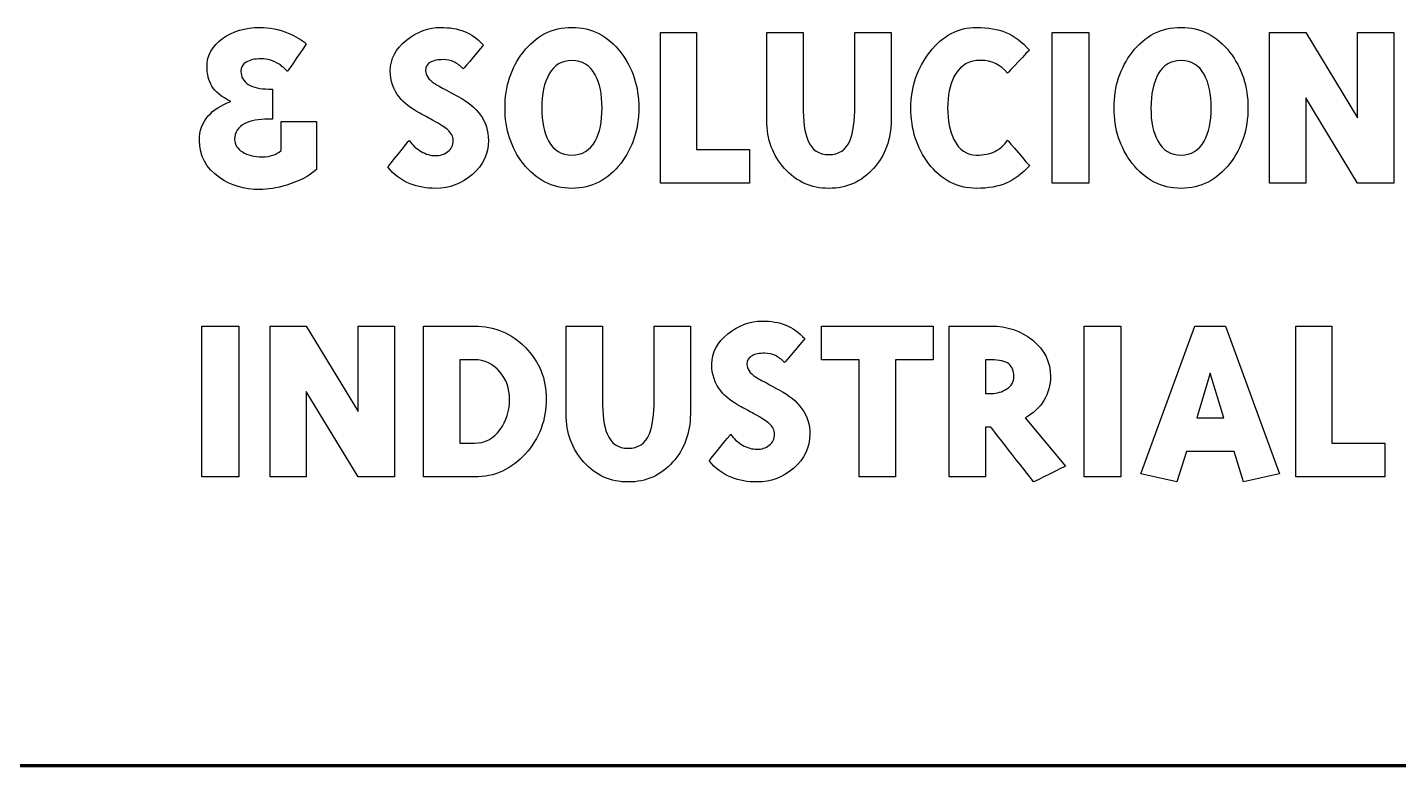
# Model space of a CAD drawing. Header units: inches. Extents: x 13 to 24.7, y 14 to 22.3.
# Drawn here: x 13.959 to 14.476, y 14.179 to 14.458 of the extents above; entities that cross this region are included whole.
import ezdxf
from ezdxf.enums import TextEntityAlignment as Align

# ---------------------------------------------------------------- set-up
doc = ezdxf.new("R2010")
doc.units = ezdxf.units.IN
doc.header["$MEASUREMENT"] = 0
doc.layers.add('RECUADRO', color=7, linetype='Continuous', lineweight=60)
doc.layers.add('RECUADRO_TEXTOS', color=7, linetype='Continuous')
doc.styles.add('ARIAL', font='arial.ttf')

# ---------------------------------------------------------------- blocks, each defined once
blk = doc.blocks.new('HOJA A4_REV1')
at = {"layer": 'RECUADRO', "lineweight": 80}
blk.add_line((5, 5), (292, 5), dxfattribs=at)
blk.add_line((5, 5), (292, 5), dxfattribs=at)
at = {"style": 'ARIAL', "flags": 9}
blk.add_attdef('WD_TB', (-40.346, 229.751), '', height=3, dxfattribs=at)
at = {"style": 'ARIAL'}
blk.add_attdef('ARCHIVO', (295.379, 18.883), '', height=2, rotation=90, dxfattribs=at)
blk.add_attdef('SECTION', text='', height=2.5, dxfattribs=at).set_placement((275.504, 21.06), align=Align.TOP_CENTER)
for tag, p, height in [('DESCRIPCION_001', (103.988, 15.645), 2.5), ('SH', (274.13, 7.309), 5), ('D', (267.802, 7.303), 5)]:
    blk.add_attdef(tag, p, '', height=height, dxfattribs=at)
blk.add_attdef('TAB', text='', height=3.8, dxfattribs=at).set_placement((248.397, 11.652), align=Align.MIDDLE_CENTER)
blk.add_attdef('FECHA', text='', height=2.5, dxfattribs=at).set_placement((89.139, 9.341), align=Align.MIDDLE)
at = {"layer": 'RECUADRO_TEXTOS', "style": 'ARIAL'}
for tag, height, p in [('01', 3, (64.165, 19.534)), ('DIBUJO', 2, (58.057, 13.556)), ('APROBO', 2, (58.057, 7.88))]:
    blk.add_attdef(tag, text='', height=height, dxfattribs=at).set_placement(p, align=Align.MIDDLE_LEFT)
for tag, p in [('PROYECTO_001', (168.188, 15.502)), ('CLIENTE_001', (168.149, 6.772))]:
    blk.add_attdef(tag, p, '', height=2.5, dxfattribs=at)
blk = doc.blocks.new('ALIMENTACION CIRCUITOS')
at = {"color": 142}
for points, knots in [([(25.917, 11.708), (25.917, 11.708), (25.917, 11.814), (25.966, 11.903), (26.065, 11.975)], [0.06451613, 0.06451613, 0.06451613, 0.06451613, 0.06451614, 0.09677419, 0.09677419, 0.09677419, 0.09677419]), ([(26.065, 11.975), (26.065, 11.975), (26.164, 12.046), (26.283, 12.082), (26.423, 12.082)], [0.09677419, 0.09677419, 0.09677419, 0.09677419, 0.0967742, 0.12903226, 0.12903226, 0.12903226, 0.12903226]), ([(26.423, 12.082), (26.423, 12.082), (26.515, 12.082), (26.606, 12.064), (26.696, 12.027)], [0.12903226, 0.12903226, 0.12903226, 0.12903226, 0.12903227, 0.16129032, 0.16129032, 0.16129032, 0.16129032]), ([(26.696, 12.027), (26.696, 12.027), (26.765, 11.998), (26.823, 11.964), (26.869, 11.925)], [0.16129032, 0.16129032, 0.16129032, 0.16129032, 0.16129033, 0.19354839, 0.19354839, 0.19354839, 0.19354839]), ([(27.829, 11.96), (27.829, 11.96), (27.932, 12.042), (28.042, 12.082), (28.158, 12.082)], [0.10714286, 0.10714286, 0.10714286, 0.10714286, 0.10714287, 0.14285714, 0.14285714, 0.14285714, 0.14285714]), ([(28.158, 12.082), (28.158, 12.082), (28.244, 12.082), (28.32, 12.069), (28.386, 12.044)], [0.14285714, 0.14285714, 0.14285714, 0.14285714, 0.14285715, 0.17857143, 0.17857143, 0.17857143, 0.17857143]), ([(28.386, 12.044), (28.386, 12.044), (28.451, 12.018), (28.511, 11.974), (28.568, 11.913)], [0.17857143, 0.17857143, 0.17857143, 0.17857143, 0.17857144, 0.21428571, 0.21428571, 0.21428571, 0.21428571]), ([(28.949, 11.843), (28.949, 11.843), (29.071, 12.003), (29.227, 12.082), (29.417, 12.082)], [0.875, 0.875, 0.875, 0.875, 0.875, 1, 1, 1, 1]), ([(30.266, 10.587), (30.266, 10.587), (30.266, 10.587), (30.266, 12.034), (30.266, 12.034)], [0.5, 0.5, 0.5, 0.5, 0.5, 0.6666667, 0.6666667, 0.6666667, 0.6666667]), ([(30.266, 12.034), (30.266, 12.034), (30.266, 12.034), (30.613, 12.034), (30.613, 12.034)], [0.6666667, 0.6666667, 0.6666667, 0.6666667, 0.6666667, 0.8333333, 0.8333333, 0.8333333, 0.8333333]), ([(30.613, 12.034), (30.613, 12.034), (30.613, 12.034), (30.613, 10.91), (30.613, 10.91)], [0.8333333, 0.8333333, 0.8333333, 0.8333333, 0.8333333, 1, 1, 1, 1]), ([(31.286, 11.19), (31.286, 11.19), (31.286, 11.19), (31.286, 12.034), (31.286, 12.034)], [0.35714286, 0.35714286, 0.35714286, 0.35714286, 0.35714287, 0.42857143, 0.42857143, 0.42857143, 0.42857143]), ([(31.286, 12.034), (31.286, 12.034), (31.286, 12.034), (31.634, 12.034), (31.634, 12.034)], [0.42857143, 0.42857143, 0.42857143, 0.42857143, 0.42857144, 0.5, 0.5, 0.5, 0.5]), ([(31.634, 12.034), (31.634, 12.034), (31.634, 12.034), (31.634, 11.334), (31.634, 11.334)], [0.5, 0.5, 0.5, 0.5, 0.50000001, 0.57142857, 0.57142857, 0.57142857, 0.57142857]), ([(32.13, 11.334), (32.13, 11.334), (32.13, 11.334), (32.13, 12.034), (32.13, 12.034)], [0.85714286, 0.85714286, 0.85714286, 0.85714286, 0.85714287, 0.92857143, 0.92857143, 0.92857143, 0.92857143]), ([(32.13, 12.034), (32.13, 12.034), (32.13, 12.034), (32.478, 12.034), (32.478, 12.034)], [0.92857143, 0.92857143, 0.92857143, 0.92857143, 0.92857144, 1, 1, 1, 1]), ([(32.85, 11.846), (32.85, 11.846), (32.972, 12.003), (33.121, 12.082), (33.298, 12.082)], [0.94444444, 0.94444444, 0.94444444, 0.94444444, 0.94444445, 1, 1, 1, 1]), ([(33.298, 12.082), (33.407, 12.082), (33.501, 12.066), (33.58, 12.033), (33.58, 12.033), (33.659, 12), (33.734, 11.944), (33.804, 11.865)], [0, 0, 0, 0, 0.0555556, 0.0555556, 0.0555556, 0.0555556, 0.1111111, 0.1111111, 0.1111111, 0.1111111]), ([(34.022, 10.587), (34.022, 10.587), (34.022, 10.587), (34.022, 12.034), (34.022, 12.034)], [0.5, 0.5, 0.5, 0.5, 0.5, 0.75, 0.75, 0.75, 0.75]), ([(34.022, 12.034), (34.022, 12.034), (34.022, 12.034), (34.374, 12.034), (34.374, 12.034)], [0.75, 0.75, 0.75, 0.75, 0.75, 1, 1, 1, 1]), ([(34.791, 11.843), (34.791, 11.843), (34.913, 12.003), (35.069, 12.082), (35.259, 12.082)], [0.875, 0.875, 0.875, 0.875, 0.875, 1, 1, 1, 1]), ([(36.108, 10.587), (36.108, 10.587), (36.108, 10.587), (36.108, 12.034), (36.108, 12.034)], [0.3, 0.3, 0.3, 0.3, 0.3, 0.4, 0.4, 0.4, 0.4]), ([(36.108, 12.034), (36.108, 12.034), (36.108, 12.034), (36.455, 12.034), (36.455, 12.034)], [0.4, 0.4, 0.4, 0.4, 0.4, 0.5, 0.5, 0.5, 0.5]), ([(36.455, 12.034), (36.455, 12.034), (36.455, 12.034), (36.952, 11.214), (36.952, 11.214)], [0.5, 0.5, 0.5, 0.5, 0.5, 0.6, 0.6, 0.6, 0.6]), ([(36.952, 11.214), (36.952, 11.214), (36.952, 11.214), (36.952, 12.034), (36.952, 12.034)], [0.6, 0.6, 0.6, 0.6, 0.6, 0.7, 0.7, 0.7, 0.7]), ([(36.952, 12.034), (36.952, 12.034), (36.952, 12.034), (37.3, 12.034), (37.3, 12.034)], [0.7, 0.7, 0.7, 0.7, 0.7, 0.8, 0.8, 0.8, 0.8]), ([(37.3, 12.034), (37.3, 12.034), (37.3, 12.034), (37.3, 10.587), (37.3, 10.587)], [0.8, 0.8, 0.8, 0.8, 0.8, 0.9, 0.9, 0.9, 0.9]), ([(26.869, 11.925), (26.869, 11.925), (26.869, 11.925), (26.689, 11.66), (26.689, 11.66)], [0.19354839, 0.19354839, 0.19354839, 0.19354839, 0.1935484, 0.22580645, 0.22580645, 0.22580645, 0.22580645]), ([(27.675, 11.667), (27.675, 11.667), (27.675, 11.781), (27.727, 11.879), (27.829, 11.96)], [0.07142857, 0.07142857, 0.07142857, 0.07142857, 0.07142858, 0.10714286, 0.10714286, 0.10714286, 0.10714286]), ([(28.568, 11.913), (28.568, 11.913), (28.568, 11.913), (28.375, 11.684), (28.375, 11.684)], [0.21428571, 0.21428571, 0.21428571, 0.21428571, 0.21428572, 0.25, 0.25, 0.25, 0.25]), ([(28.949, 10.777), (28.949, 10.777), (28.833, 10.927), (28.775, 11.104), (28.775, 11.31), (28.775, 11.31), (28.775, 11.516), (28.833, 11.694), (28.949, 11.843)], [0.625, 0.625, 0.625, 0.625, 0.625, 0.75, 0.75, 0.75, 0.75, 0.875, 0.875, 0.875, 0.875]), ([(29.885, 11.843), (29.885, 11.843), (30, 11.694), (30.058, 11.516), (30.058, 11.31)], [0.125, 0.125, 0.125, 0.125, 0.125, 0.25, 0.25, 0.25, 0.25]), ([(32.837, 10.777), (32.837, 10.777), (32.725, 10.927), (32.668, 11.104), (32.668, 11.31), (32.668, 11.31), (32.668, 11.51), (32.729, 11.688), (32.85, 11.846)], [0.8333333, 0.8333333, 0.8333333, 0.8333333, 0.8333333, 0.8888889, 0.8888889, 0.8888889, 0.8888889, 0.9444444, 0.9444444, 0.9444444, 0.9444444]), ([(33.804, 11.865), (33.804, 11.865), (33.804, 11.865), (33.595, 11.643), (33.595, 11.643)], [0.11111111, 0.11111111, 0.11111111, 0.11111111, 0.11111112, 0.16666667, 0.16666667, 0.16666667, 0.16666667]), ([(34.791, 10.777), (34.791, 10.777), (34.675, 10.927), (34.617, 11.104), (34.617, 11.31), (34.617, 11.31), (34.617, 11.516), (34.675, 11.694), (34.791, 11.843)], [0.625, 0.625, 0.625, 0.625, 0.625, 0.75, 0.75, 0.75, 0.75, 0.875, 0.875, 0.875, 0.875]), ([(35.727, 11.843), (35.727, 11.843), (35.843, 11.694), (35.901, 11.516), (35.901, 11.31)], [0.125, 0.125, 0.125, 0.125, 0.125, 0.25, 0.25, 0.25, 0.25]), ([(25.964, 11.518), (25.964, 11.518), (25.932, 11.571), (25.917, 11.634), (25.917, 11.708)], [0.03225806, 0.03225806, 0.03225806, 0.03225806, 0.03225807, 0.06451613, 0.06451613, 0.06451613, 0.06451613]), ([(26.293, 11.749), (26.293, 11.749), (26.259, 11.728), (26.242, 11.699), (26.242, 11.66)], [0.32258065, 0.32258065, 0.32258065, 0.32258065, 0.32258066, 0.35483871, 0.35483871, 0.35483871, 0.35483871]), ([(26.435, 11.781), (26.435, 11.781), (26.374, 11.781), (26.327, 11.77), (26.293, 11.749)], [0.29032258, 0.29032258, 0.29032258, 0.29032258, 0.29032259, 0.32258065, 0.32258065, 0.32258065, 0.32258065]), ([(26.609, 11.728), (26.609, 11.728), (26.554, 11.763), (26.496, 11.781), (26.435, 11.781)], [0.25806452, 0.25806452, 0.25806452, 0.25806452, 0.25806453, 0.29032258, 0.29032258, 0.29032258, 0.29032258]), ([(26.689, 11.66), (26.689, 11.66), (26.658, 11.691), (26.631, 11.713), (26.609, 11.728)], [0.22580645, 0.22580645, 0.22580645, 0.22580645, 0.22580646, 0.25806452, 0.25806452, 0.25806452, 0.25806452]), ([(28.061, 11.749), (28.061, 11.749), (28.029, 11.733), (28.013, 11.706), (28.013, 11.667)], [0.35714286, 0.35714286, 0.35714286, 0.35714286, 0.35714287, 0.39285714, 0.39285714, 0.39285714, 0.39285714]), ([(28.182, 11.773), (28.182, 11.773), (28.133, 11.773), (28.093, 11.765), (28.061, 11.749)], [0.32142857, 0.32142857, 0.32142857, 0.32142857, 0.32142858, 0.35714286, 0.35714286, 0.35714286, 0.35714286]), ([(28.285, 11.752), (28.285, 11.752), (28.256, 11.766), (28.222, 11.773), (28.182, 11.773)], [0.28571429, 0.28571429, 0.28571429, 0.28571429, 0.2857143, 0.32142857, 0.32142857, 0.32142857, 0.32142857]), ([(28.375, 11.684), (28.375, 11.684), (28.344, 11.715), (28.314, 11.737), (28.285, 11.752)], [0.25, 0.25, 0.25, 0.25, 0.25000001, 0.28571429, 0.28571429, 0.28571429, 0.28571429]), ([(29.641, 11.626), (29.641, 11.626), (29.591, 11.718), (29.516, 11.764), (29.417, 11.764), (29.417, 11.764), (29.319, 11.764), (29.246, 11.721), (29.198, 11.636)], [0.625, 0.625, 0.625, 0.625, 0.625, 0.75, 0.75, 0.75, 0.75, 0.875, 0.875, 0.875, 0.875]), ([(33.298, 11.764), (33.298, 11.764), (33.201, 11.754), (33.129, 11.702), (33.081, 11.607)], [0.27777778, 0.27777778, 0.27777778, 0.27777778, 0.27777779, 0.33333333, 0.33333333, 0.33333333, 0.33333333]), ([(33.339, 11.766), (33.339, 11.766), (33.321, 11.766), (33.308, 11.765), (33.298, 11.764)], [0.22222222, 0.22222222, 0.22222222, 0.22222222, 0.22222223, 0.27777778, 0.27777778, 0.27777778, 0.27777778]), ([(33.595, 11.643), (33.595, 11.643), (33.527, 11.725), (33.442, 11.766), (33.339, 11.766)], [0.16666667, 0.16666667, 0.16666667, 0.16666667, 0.16666668, 0.22222222, 0.22222222, 0.22222222, 0.22222222]), ([(35.483, 11.626), (35.483, 11.626), (35.433, 11.718), (35.359, 11.764), (35.259, 11.764), (35.259, 11.764), (35.161, 11.764), (35.088, 11.721), (35.041, 11.636)], [0.625, 0.625, 0.625, 0.625, 0.625, 0.75, 0.75, 0.75, 0.75, 0.875, 0.875, 0.875, 0.875]), ([(26.242, 11.66), (26.242, 11.66), (26.242, 11.607), (26.266, 11.566), (26.313, 11.536)], [0.35483871, 0.35483871, 0.35483871, 0.35483871, 0.35483872, 0.38709677, 0.38709677, 0.38709677, 0.38709677]), ([(27.762, 11.412), (27.762, 11.412), (27.704, 11.484), (27.675, 11.569), (27.675, 11.667)], [0.03571429, 0.03571429, 0.03571429, 0.03571429, 0.0357143, 0.07142857, 0.07142857, 0.07142857, 0.07142857]), ([(28.013, 11.667), (28.013, 11.667), (28.013, 11.624), (28.04, 11.584), (28.095, 11.547)], [0.39285714, 0.39285714, 0.39285714, 0.39285714, 0.39285715, 0.42857143, 0.42857143, 0.42857143, 0.42857143]), ([(29.198, 11.636), (29.198, 11.636), (29.151, 11.551), (29.127, 11.442), (29.127, 11.31)], [0.875, 0.875, 0.875, 0.875, 0.875, 1, 1, 1, 1]), ([(29.639, 10.992), (29.639, 10.992), (29.684, 11.072), (29.706, 11.178), (29.706, 11.31), (29.706, 11.31), (29.706, 11.442), (29.684, 11.547), (29.641, 11.626)], [0.375, 0.375, 0.375, 0.375, 0.375, 0.5, 0.5, 0.5, 0.5, 0.625, 0.625, 0.625, 0.625]), ([(33.081, 11.607), (33.081, 11.607), (33.041, 11.528), (33.02, 11.429), (33.02, 11.31)], [0.33333333, 0.33333333, 0.33333333, 0.33333333, 0.33333334, 0.38888889, 0.38888889, 0.38888889, 0.38888889]), ([(35.041, 11.636), (35.041, 11.636), (34.993, 11.551), (34.97, 11.442), (34.97, 11.31)], [0.875, 0.875, 0.875, 0.875, 0.875, 1, 1, 1, 1]), ([(35.481, 10.992), (35.481, 10.992), (35.526, 11.072), (35.548, 11.178), (35.548, 11.31), (35.548, 11.31), (35.548, 11.442), (35.527, 11.547), (35.483, 11.626)], [0.375, 0.375, 0.375, 0.375, 0.375, 0.5, 0.5, 0.5, 0.5, 0.625, 0.625, 0.625, 0.625]), ([(26.313, 11.536), (26.313, 11.536), (26.361, 11.506), (26.426, 11.491), (26.508, 11.491)], [0.38709677, 0.38709677, 0.38709677, 0.38709677, 0.38709678, 0.41935484, 0.41935484, 0.41935484, 0.41935484]), ([(26.508, 11.491), (26.508, 11.491), (26.508, 11.491), (26.544, 11.491), (26.544, 11.491)], [0.41935484, 0.41935484, 0.41935484, 0.41935484, 0.41935485, 0.4516129, 0.4516129, 0.4516129, 0.4516129]), ([(26.544, 11.491), (26.544, 11.491), (26.544, 11.491), (26.544, 11.202), (26.544, 11.202)], [0.4516129, 0.4516129, 0.4516129, 0.4516129, 0.45161291, 0.48387097, 0.48387097, 0.48387097, 0.48387097]), ([(28.095, 11.547), (28.095, 11.547), (28.109, 11.537), (28.142, 11.518), (28.194, 11.491)], [0.42857143, 0.42857143, 0.42857143, 0.42857143, 0.42857144, 0.46428571, 0.46428571, 0.46428571, 0.46428571]), ([(28.194, 11.491), (28.194, 11.491), (28.194, 11.491), (28.326, 11.419), (28.326, 11.419)], [0.46428571, 0.46428571, 0.46428571, 0.46428571, 0.46428572, 0.5, 0.5, 0.5, 0.5]), ([(25.929, 11.233), (25.929, 11.233), (25.979, 11.291), (26.051, 11.337), (26.146, 11.371)], [0.96774194, 0.96774194, 0.96774194, 0.96774194, 0.96774195, 1, 1, 1, 1]), ([(28.326, 11.419), (28.326, 11.419), (28.418, 11.371), (28.489, 11.311), (28.54, 11.241)], [0.5, 0.5, 0.5, 0.5, 0.50000001, 0.53571429, 0.53571429, 0.53571429, 0.53571429]), ([(30.058, 11.31), (30.058, 11.31), (30.058, 11.104), (30, 10.927), (29.885, 10.777)], [0.25, 0.25, 0.25, 0.25, 0.25, 0.375, 0.375, 0.375, 0.375]), ([(31.634, 11.334), (31.634, 11.334), (31.634, 11.183), (31.649, 11.071), (31.679, 10.999)], [0.57142857, 0.57142857, 0.57142857, 0.57142857, 0.57142858, 0.64285714, 0.64285714, 0.64285714, 0.64285714]), ([(32.085, 10.999), (32.085, 10.999), (32.115, 11.071), (32.13, 11.183), (32.13, 11.334)], [0.78571429, 0.78571429, 0.78571429, 0.78571429, 0.7857143, 0.85714286, 0.85714286, 0.85714286, 0.85714286]), ([(33.02, 11.31), (33.02, 11.31), (33.02, 11.188), (33.041, 11.087), (33.081, 11.006)], [0.38888889, 0.38888889, 0.38888889, 0.38888889, 0.3888889, 0.44444444, 0.44444444, 0.44444444, 0.44444444]), ([(35.901, 11.31), (35.901, 11.31), (35.901, 11.104), (35.843, 10.927), (35.727, 10.777)], [0.25, 0.25, 0.25, 0.25, 0.25, 0.375, 0.375, 0.375, 0.375]), ([(36.455, 11.407), (36.455, 11.407), (36.455, 11.407), (36.455, 10.587), (36.455, 10.587)], [0.1, 0.1, 0.1, 0.1, 0.1, 0.2, 0.2, 0.2, 0.2]), ([(26.035, 10.642), (26.035, 10.642), (25.908, 10.731), (25.844, 10.849), (25.844, 10.997), (25.844, 10.997), (25.844, 11.09), (25.872, 11.169), (25.929, 11.233)], [0.90322581, 0.90322581, 0.90322581, 0.90322581, 0.90322582, 0.93548387, 0.93548387, 0.93548387, 0.93548388, 0.96774194, 0.96774194, 0.96774194, 0.96774194]), ([(26.508, 11.202), (26.508, 11.202), (26.411, 11.202), (26.336, 11.188), (26.281, 11.161)], [0.51612903, 0.51612903, 0.51612903, 0.51612903, 0.51612904, 0.5483871, 0.5483871, 0.5483871, 0.5483871]), ([(26.544, 11.202), (26.544, 11.202), (26.544, 11.202), (26.508, 11.202), (26.508, 11.202)], [0.48387097, 0.48387097, 0.48387097, 0.48387097, 0.48387098, 0.51612903, 0.51612903, 0.51612903, 0.51612903]), ([(28.54, 11.241), (28.54, 11.241), (28.591, 11.172), (28.616, 11.09), (28.616, 10.997), (28.616, 10.997), (28.616, 10.87), (28.565, 10.761), (28.463, 10.672), (28.463, 10.672), (28.361, 10.583), (28.243, 10.538), (28.109, 10.538), (28.109, 10.538), (28.021, 10.538), (27.94, 10.553), (27.866, 10.582)], [0.5357143, 0.5357143, 0.5357143, 0.5357143, 0.5357143, 0.5714286, 0.5714286, 0.5714286, 0.5714286, 0.6071429, 0.6071429, 0.6071429, 0.6071429, 0.6428571, 0.6428571, 0.6428571, 0.6428572, 0.6785714, 0.6785714, 0.6785714, 0.6785714]), ([(28.085, 11.19), (28.085, 11.19), (28.085, 11.19), (27.953, 11.262), (27.953, 11.262)], [0.96428571, 0.96428571, 0.96428571, 0.96428571, 0.96428572, 1, 1, 1, 1]), ([(28.223, 11.103), (28.223, 11.103), (28.2, 11.122), (28.154, 11.151), (28.085, 11.19)], [0.92857143, 0.92857143, 0.92857143, 0.92857143, 0.92857144, 0.96428571, 0.96428571, 0.96428571, 0.96428571]), ([(31.456, 10.728), (31.456, 10.728), (31.343, 10.854), (31.286, 11.008), (31.286, 11.19)], [0.28571429, 0.28571429, 0.28571429, 0.28571429, 0.2857143, 0.35714286, 0.35714286, 0.35714286, 0.35714286]), ([(32.478, 11.19), (32.478, 11.19), (32.478, 11.008), (32.421, 10.854), (32.308, 10.728)], [0.07142857, 0.07142857, 0.07142857, 0.07142857, 0.07142858, 0.14285714, 0.14285714, 0.14285714, 0.14285714]), ([(26.281, 11.161), (26.281, 11.161), (26.215, 11.127), (26.182, 11.076), (26.182, 11.009), (26.182, 11.009), (26.182, 10.959), (26.207, 10.918), (26.256, 10.887)], [0.5483871, 0.5483871, 0.5483871, 0.5483871, 0.54838711, 0.58064516, 0.58064516, 0.58064516, 0.58064517, 0.61290323, 0.61290323, 0.61290323, 0.61290323]), ([(26.628, 10.9), (26.628, 10.9), (26.628, 10.9), (26.628, 11.178), (26.628, 11.178)], [0.70967742, 0.70967742, 0.70967742, 0.70967742, 0.70967743, 0.74193548, 0.74193548, 0.74193548, 0.74193548]), ([(26.628, 11.178), (26.628, 11.178), (26.628, 11.178), (26.966, 11.178), (26.966, 11.178)], [0.74193548, 0.74193548, 0.74193548, 0.74193548, 0.74193549, 0.77419355, 0.77419355, 0.77419355, 0.77419355]), ([(26.966, 11.178), (26.966, 11.178), (26.966, 11.178), (26.966, 10.719), (26.966, 10.719)], [0.77419355, 0.77419355, 0.77419355, 0.77419355, 0.77419356, 0.80645161, 0.80645161, 0.80645161, 0.80645161]), ([(28.228, 10.891), (28.228, 10.891), (28.261, 10.916), (28.278, 10.952), (28.278, 10.997), (28.278, 10.997), (28.278, 11.035), (28.26, 11.071), (28.223, 11.103)], [0.85714286, 0.85714286, 0.85714286, 0.85714286, 0.85714287, 0.89285714, 0.89285714, 0.89285714, 0.89285715, 0.92857143, 0.92857143, 0.92857143, 0.92857143]), ([(27.651, 10.743), (27.651, 10.743), (27.651, 10.743), (27.856, 10.997), (27.856, 10.997)], [0.71428571, 0.71428571, 0.71428571, 0.71428571, 0.71428572, 0.75, 0.75, 0.75, 0.75]), ([(27.856, 10.997), (27.856, 10.997), (27.887, 10.953), (27.925, 10.918), (27.971, 10.892)], [0.75, 0.75, 0.75, 0.75, 0.75000001, 0.78571429, 0.78571429, 0.78571429, 0.78571429]), ([(29.192, 10.994), (29.192, 10.994), (29.242, 10.903), (29.317, 10.857), (29.417, 10.857)], [0.125, 0.125, 0.125, 0.125, 0.125, 0.25, 0.25, 0.25, 0.25]), ([(29.417, 10.857), (29.417, 10.857), (29.515, 10.857), (29.589, 10.902), (29.639, 10.992)], [0.25, 0.25, 0.25, 0.25, 0.25, 0.375, 0.375, 0.375, 0.375]), ([(31.679, 10.999), (31.679, 10.999), (31.718, 10.907), (31.785, 10.862), (31.882, 10.862), (31.882, 10.862), (31.978, 10.862), (32.046, 10.907), (32.085, 10.999)], [0.6428571, 0.6428571, 0.6428571, 0.6428571, 0.6428572, 0.7142857, 0.7142857, 0.7142857, 0.7142857, 0.7857143, 0.7857143, 0.7857143, 0.7857143]), ([(33.081, 11.006), (33.081, 11.006), (33.131, 10.907), (33.203, 10.857), (33.298, 10.857), (33.298, 10.857), (33.365, 10.857), (33.423, 10.868), (33.472, 10.891)], [0.4444444, 0.4444444, 0.4444444, 0.4444444, 0.4444445, 0.5, 0.5, 0.5, 0.5, 0.5555556, 0.5555556, 0.5555556, 0.5555556]), ([(33.472, 10.891), (33.472, 10.891), (33.52, 10.913), (33.561, 10.95), (33.595, 11.001)], [0.55555556, 0.55555556, 0.55555556, 0.55555556, 0.55555557, 0.61111111, 0.61111111, 0.61111111, 0.61111111]), ([(33.595, 11.001), (33.595, 11.001), (33.595, 11.001), (33.804, 10.755), (33.804, 10.755)], [0.61111111, 0.61111111, 0.61111111, 0.61111111, 0.61111112, 0.66666667, 0.66666667, 0.66666667, 0.66666667]), ([(35.035, 10.994), (35.035, 10.994), (35.084, 10.903), (35.159, 10.857), (35.259, 10.857)], [0.125, 0.125, 0.125, 0.125, 0.125, 0.25, 0.25, 0.25, 0.25]), ([(35.259, 10.857), (35.259, 10.857), (35.357, 10.857), (35.431, 10.902), (35.481, 10.992)], [0.25, 0.25, 0.25, 0.25, 0.25, 0.375, 0.375, 0.375, 0.375]), ([(26.256, 10.887), (26.256, 10.887), (26.305, 10.856), (26.369, 10.84), (26.447, 10.84), (26.447, 10.84), (26.486, 10.84), (26.52, 10.845), (26.549, 10.856)], [0.61290323, 0.61290323, 0.61290323, 0.61290323, 0.61290324, 0.64516129, 0.64516129, 0.64516129, 0.6451613, 0.67741935, 0.67741935, 0.67741935, 0.67741935]), ([(26.549, 10.856), (26.549, 10.856), (26.578, 10.866), (26.604, 10.881), (26.628, 10.9)], [0.67741935, 0.67741935, 0.67741935, 0.67741935, 0.67741936, 0.70967742, 0.70967742, 0.70967742, 0.70967742]), ([(27.971, 10.892), (27.971, 10.892), (28.016, 10.865), (28.063, 10.852), (28.109, 10.852), (28.109, 10.852), (28.154, 10.852), (28.194, 10.865), (28.228, 10.891)], [0.78571429, 0.78571429, 0.78571429, 0.78571429, 0.7857143, 0.82142857, 0.82142857, 0.82142857, 0.82142858, 0.85714286, 0.85714286, 0.85714286, 0.85714286]), ([(31.12, 10.91), (31.12, 10.91), (31.12, 10.91), (31.12, 10.587), (31.12, 10.587)], [0.1666667, 0.1666667, 0.1666667, 0.1666667, 0.1666667, 0.3333333, 0.3333333, 0.3333333, 0.3333333]), ([(26.966, 10.719), (26.966, 10.719), (26.897, 10.655), (26.802, 10.605), (26.681, 10.57)], [0.80645161, 0.80645161, 0.80645161, 0.80645161, 0.80645162, 0.83870968, 0.83870968, 0.83870968, 0.83870968]), ([(27.866, 10.582), (27.866, 10.582), (27.779, 10.616), (27.707, 10.669), (27.651, 10.743)], [0.67857143, 0.67857143, 0.67857143, 0.67857143, 0.67857144, 0.71428571, 0.71428571, 0.71428571, 0.71428571]), ([(29.885, 10.777), (29.885, 10.777), (29.762, 10.618), (29.606, 10.538), (29.417, 10.538), (29.417, 10.538), (29.229, 10.538), (29.073, 10.618), (28.949, 10.777)], [0.375, 0.375, 0.375, 0.375, 0.375, 0.5, 0.5, 0.5, 0.5, 0.625, 0.625, 0.625, 0.625]), ([(31.882, 10.538), (31.882, 10.538), (31.711, 10.538), (31.57, 10.601), (31.456, 10.728)], [0.21428571, 0.21428571, 0.21428571, 0.21428571, 0.21428572, 0.28571429, 0.28571429, 0.28571429, 0.28571429]), ([(32.308, 10.728), (32.308, 10.728), (32.194, 10.601), (32.052, 10.538), (31.882, 10.538)], [0.14285714, 0.14285714, 0.14285714, 0.14285714, 0.14285715, 0.21428571, 0.21428571, 0.21428571, 0.21428571]), ([(33.804, 10.755), (33.804, 10.755), (33.734, 10.677), (33.66, 10.621), (33.583, 10.588), (33.583, 10.588), (33.505, 10.555), (33.41, 10.538), (33.298, 10.538), (33.298, 10.538), (33.111, 10.538), (32.958, 10.618), (32.837, 10.777)], [0.6666667, 0.6666667, 0.6666667, 0.6666667, 0.6666667, 0.7222222, 0.7222222, 0.7222222, 0.7222222, 0.7777778, 0.7777778, 0.7777778, 0.7777778, 0.8333333, 0.8333333, 0.8333333, 0.8333333]), ([(35.727, 10.777), (35.727, 10.777), (35.605, 10.618), (35.449, 10.538), (35.259, 10.538), (35.259, 10.538), (35.071, 10.538), (34.915, 10.618), (34.791, 10.777)], [0.375, 0.375, 0.375, 0.375, 0.375, 0.5, 0.5, 0.5, 0.5, 0.625, 0.625, 0.625, 0.625]), ([(26.681, 10.57), (26.681, 10.57), (26.585, 10.541), (26.499, 10.526), (26.423, 10.526), (26.423, 10.526), (26.274, 10.526), (26.144, 10.565), (26.035, 10.642)], [0.83870968, 0.83870968, 0.83870968, 0.83870968, 0.83870969, 0.87096774, 0.87096774, 0.87096774, 0.87096775, 0.90322581, 0.90322581, 0.90322581, 0.90322581]), ([(31.12, 10.587), (31.12, 10.587), (31.12, 10.587), (30.266, 10.587), (30.266, 10.587)], [0.3333333, 0.3333333, 0.3333333, 0.3333333, 0.3333333, 0.5, 0.5, 0.5, 0.5]), ([(34.374, 10.587), (34.374, 10.587), (34.374, 10.587), (34.022, 10.587), (34.022, 10.587)], [0.25, 0.25, 0.25, 0.25, 0.25, 0.5, 0.5, 0.5, 0.5]), ([(36.455, 10.587), (36.455, 10.587), (36.455, 10.587), (36.108, 10.587), (36.108, 10.587)], [0.2, 0.2, 0.2, 0.2, 0.2, 0.3, 0.3, 0.3, 0.3]), ([(37.3, 10.587), (37.3, 10.587), (37.3, 10.587), (36.952, 10.587), (36.952, 10.587)], [0.9, 0.9, 0.9, 0.9, 0.9, 1, 1, 1, 1]), ([(25.868, 7.769), (25.868, 7.769), (25.868, 7.769), (25.868, 9.217), (25.868, 9.217)], [0.5, 0.5, 0.5, 0.5, 0.5, 0.75, 0.75, 0.75, 0.75]), ([(25.868, 9.217), (25.868, 9.217), (25.868, 9.217), (26.221, 9.217), (26.221, 9.217)], [0.75, 0.75, 0.75, 0.75, 0.75, 1, 1, 1, 1]), ([(26.522, 7.769), (26.522, 7.769), (26.522, 7.769), (26.522, 9.217), (26.522, 9.217)], [0.3, 0.3, 0.3, 0.3, 0.3, 0.4, 0.4, 0.4, 0.4]), ([(26.522, 9.217), (26.522, 9.217), (26.522, 9.217), (26.869, 9.217), (26.869, 9.217)], [0.4, 0.4, 0.4, 0.4, 0.4, 0.5, 0.5, 0.5, 0.5]), ([(26.869, 9.217), (26.869, 9.217), (26.869, 9.217), (27.366, 8.396), (27.366, 8.396)], [0.5, 0.5, 0.5, 0.5, 0.5, 0.6, 0.6, 0.6, 0.6]), ([(27.366, 8.396), (27.366, 8.396), (27.366, 8.396), (27.366, 9.217), (27.366, 9.217)], [0.6, 0.6, 0.6, 0.6, 0.6, 0.7, 0.7, 0.7, 0.7]), ([(27.366, 9.217), (27.366, 9.217), (27.366, 9.217), (27.714, 9.217), (27.714, 9.217)], [0.7, 0.7, 0.7, 0.7, 0.7, 0.8, 0.8, 0.8, 0.8]), ([(27.714, 9.217), (27.714, 9.217), (27.714, 9.217), (27.714, 7.769), (27.714, 7.769)], [0.8, 0.8, 0.8, 0.8, 0.8, 0.9, 0.9, 0.9, 0.9]), ([(27.994, 7.769), (27.994, 7.769), (27.994, 7.769), (27.994, 9.217), (27.994, 9.217)], [0.7142857, 0.7142857, 0.7142857, 0.7142857, 0.7142857, 0.8571429, 0.8571429, 0.8571429, 0.8571429]), ([(27.994, 9.217), (27.994, 9.217), (27.994, 9.217), (28.481, 9.217), (28.481, 9.217)], [0.8571429, 0.8571429, 0.8571429, 0.8571429, 0.8571429, 1, 1, 1, 1]), ([(29.361, 8.372), (29.361, 8.372), (29.361, 8.372), (29.361, 9.217), (29.361, 9.217)], [0.35714286, 0.35714286, 0.35714286, 0.35714286, 0.35714287, 0.42857143, 0.42857143, 0.42857143, 0.42857143]), ([(29.361, 9.217), (29.361, 9.217), (29.361, 9.217), (29.709, 9.217), (29.709, 9.217)], [0.42857143, 0.42857143, 0.42857143, 0.42857143, 0.42857144, 0.5, 0.5, 0.5, 0.5]), ([(29.709, 9.217), (29.709, 9.217), (29.709, 9.217), (29.709, 8.517), (29.709, 8.517)], [0.5, 0.5, 0.5, 0.5, 0.50000001, 0.57142857, 0.57142857, 0.57142857, 0.57142857]), ([(30.206, 8.517), (30.206, 8.517), (30.206, 8.517), (30.206, 9.217), (30.206, 9.217)], [0.85714286, 0.85714286, 0.85714286, 0.85714286, 0.85714287, 0.92857143, 0.92857143, 0.92857143, 0.92857143]), ([(30.206, 9.217), (30.206, 9.217), (30.206, 9.217), (30.553, 9.217), (30.553, 9.217)], [0.92857143, 0.92857143, 0.92857143, 0.92857143, 0.92857144, 1, 1, 1, 1]), ([(30.912, 9.143), (30.912, 9.143), (31.015, 9.224), (31.125, 9.265), (31.24, 9.265)], [0.10714286, 0.10714286, 0.10714286, 0.10714286, 0.10714287, 0.14285714, 0.14285714, 0.14285714, 0.14285714]), ([(31.24, 9.265), (31.24, 9.265), (31.327, 9.265), (31.403, 9.252), (31.468, 9.226)], [0.14285714, 0.14285714, 0.14285714, 0.14285714, 0.14285715, 0.17857143, 0.17857143, 0.17857143, 0.17857143]), ([(31.468, 9.226), (31.468, 9.226), (31.533, 9.2), (31.594, 9.157), (31.65, 9.096)], [0.17857143, 0.17857143, 0.17857143, 0.17857143, 0.17857144, 0.21428571, 0.21428571, 0.21428571, 0.21428571]), ([(31.81, 8.893), (31.81, 8.893), (31.81, 8.893), (31.81, 9.217), (31.81, 9.217)], [0.375, 0.375, 0.375, 0.375, 0.375, 0.5, 0.5, 0.5, 0.5]), ([(31.81, 9.217), (31.81, 9.217), (31.81, 9.217), (32.881, 9.217), (32.881, 9.217)], [0.5, 0.5, 0.5, 0.5, 0.5, 0.625, 0.625, 0.625, 0.625]), ([(32.881, 9.217), (32.881, 9.217), (32.881, 9.217), (32.881, 8.893), (32.881, 8.893)], [0.625, 0.625, 0.625, 0.625, 0.625, 0.75, 0.75, 0.75, 0.75]), ([(33.035, 7.769), (33.035, 7.769), (33.035, 7.769), (33.035, 9.217), (33.035, 9.217)], [0.5, 0.5, 0.5, 0.5, 0.50000001, 0.58333333, 0.58333333, 0.58333333, 0.58333333]), ([(33.035, 9.217), (33.035, 9.217), (33.035, 9.217), (33.438, 9.217), (33.438, 9.217)], [0.58333333, 0.58333333, 0.58333333, 0.58333333, 0.58333334, 0.66666667, 0.66666667, 0.66666667, 0.66666667]), ([(33.438, 9.217), (33.438, 9.217), (33.589, 9.217), (33.722, 9.171), (33.836, 9.08), (33.836, 9.08), (33.95, 8.989), (34.007, 8.873), (34.007, 8.732), (34.007, 8.732), (34.007, 8.65), (33.986, 8.574), (33.944, 8.504)], [0.6666667, 0.6666667, 0.6666667, 0.6666667, 0.6666667, 0.75, 0.75, 0.75, 0.75, 0.8333333, 0.8333333, 0.8333333, 0.8333333, 0.9166667, 0.9166667, 0.9166667, 0.9166667]), ([(34.33, 7.769), (34.33, 7.769), (34.33, 7.769), (34.33, 9.217), (34.33, 9.217)], [0.5, 0.5, 0.5, 0.5, 0.5, 0.75, 0.75, 0.75, 0.75]), ([(34.33, 9.217), (34.33, 9.217), (34.33, 9.217), (34.683, 9.217), (34.683, 9.217)], [0.75, 0.75, 0.75, 0.75, 0.75, 1, 1, 1, 1]), ([(34.873, 7.798), (34.873, 7.798), (34.873, 7.798), (35.392, 9.217), (35.392, 9.217)], [0.125, 0.125, 0.125, 0.125, 0.125, 0.25, 0.25, 0.25, 0.25]), ([(35.392, 9.217), (35.392, 9.217), (35.392, 9.217), (35.686, 9.217), (35.686, 9.217)], [0.25, 0.25, 0.25, 0.25, 0.25, 0.375, 0.375, 0.375, 0.375]), ([(35.686, 9.217), (35.686, 9.217), (35.686, 9.217), (36.205, 7.798), (36.205, 7.798)], [0.375, 0.375, 0.375, 0.375, 0.375, 0.5, 0.5, 0.5, 0.5]), ([(36.359, 7.769), (36.359, 7.769), (36.359, 7.769), (36.359, 9.217), (36.359, 9.217)], [0.5, 0.5, 0.5, 0.5, 0.5, 0.6666667, 0.6666667, 0.6666667, 0.6666667]), ([(36.359, 9.217), (36.359, 9.217), (36.359, 9.217), (36.706, 9.217), (36.706, 9.217)], [0.6666667, 0.6666667, 0.6666667, 0.6666667, 0.6666667, 0.8333333, 0.8333333, 0.8333333, 0.8333333]), ([(36.706, 9.217), (36.706, 9.217), (36.706, 9.217), (36.706, 8.093), (36.706, 8.093)], [0.8333333, 0.8333333, 0.8333333, 0.8333333, 0.8333333, 1, 1, 1, 1]), ([(30.758, 8.85), (30.758, 8.85), (30.758, 8.964), (30.809, 9.062), (30.912, 9.143)], [0.07142857, 0.07142857, 0.07142857, 0.07142857, 0.07142858, 0.10714286, 0.10714286, 0.10714286, 0.10714286]), ([(31.65, 9.096), (31.65, 9.096), (31.65, 9.096), (31.457, 8.867), (31.457, 8.867)], [0.21428571, 0.21428571, 0.21428571, 0.21428571, 0.21428572, 0.25, 0.25, 0.25, 0.25]), ([(28.971, 9.011), (28.971, 9.011), (29.104, 8.875), (29.171, 8.71), (29.171, 8.517)], [0.1428571, 0.1428571, 0.1428571, 0.1428571, 0.1428572, 0.2857143, 0.2857143, 0.2857143, 0.2857143]), ([(31.265, 8.956), (31.265, 8.956), (31.216, 8.956), (31.176, 8.948), (31.144, 8.932)], [0.32142857, 0.32142857, 0.32142857, 0.32142857, 0.32142858, 0.35714286, 0.35714286, 0.35714286, 0.35714286]), ([(31.368, 8.934), (31.368, 8.934), (31.339, 8.949), (31.305, 8.956), (31.265, 8.956)], [0.28571429, 0.28571429, 0.28571429, 0.28571429, 0.2857143, 0.32142857, 0.32142857, 0.32142857, 0.32142857]), ([(28.481, 8.893), (28.481, 8.893), (28.481, 8.893), (28.341, 8.893), (28.341, 8.893)], [0.8571429, 0.8571429, 0.8571429, 0.8571429, 0.8571429, 1, 1, 1, 1]), ([(28.729, 8.225), (28.729, 8.225), (28.789, 8.307), (28.819, 8.404), (28.819, 8.517), (28.819, 8.517), (28.819, 8.618), (28.787, 8.706), (28.723, 8.781), (28.723, 8.781), (28.66, 8.856), (28.579, 8.893), (28.481, 8.893)], [0.4285714, 0.4285714, 0.4285714, 0.4285714, 0.4285714, 0.5714286, 0.5714286, 0.5714286, 0.5714286, 0.7142857, 0.7142857, 0.7142857, 0.7142857, 0.8571429, 0.8571429, 0.8571429, 0.8571429]), ([(30.845, 8.594), (30.845, 8.594), (30.787, 8.667), (30.758, 8.752), (30.758, 8.85)], [0.03571429, 0.03571429, 0.03571429, 0.03571429, 0.0357143, 0.07142857, 0.07142857, 0.07142857, 0.07142857]), ([(31.144, 8.932), (31.144, 8.932), (31.112, 8.916), (31.096, 8.888), (31.096, 8.85)], [0.35714286, 0.35714286, 0.35714286, 0.35714286, 0.35714287, 0.39285714, 0.39285714, 0.39285714, 0.39285714]), ([(31.096, 8.85), (31.096, 8.85), (31.096, 8.806), (31.123, 8.766), (31.178, 8.729)], [0.39285714, 0.39285714, 0.39285714, 0.39285714, 0.39285715, 0.42857143, 0.42857143, 0.42857143, 0.42857143]), ([(31.457, 8.867), (31.457, 8.867), (31.427, 8.897), (31.397, 8.92), (31.368, 8.934)], [0.25, 0.25, 0.25, 0.25, 0.25000001, 0.28571429, 0.28571429, 0.28571429, 0.28571429]), ([(32.171, 8.893), (32.171, 8.893), (32.171, 8.893), (31.81, 8.893), (31.81, 8.893)], [0.25, 0.25, 0.25, 0.25, 0.25, 0.375, 0.375, 0.375, 0.375]), ([(32.171, 7.769), (32.171, 7.769), (32.171, 7.769), (32.171, 8.893), (32.171, 8.893)], [0.125, 0.125, 0.125, 0.125, 0.125, 0.25, 0.25, 0.25, 0.25]), ([(32.881, 8.893), (32.881, 8.893), (32.881, 8.893), (32.519, 8.893), (32.519, 8.893)], [0.75, 0.75, 0.75, 0.75, 0.75, 0.875, 0.875, 0.875, 0.875]), ([(32.519, 8.893), (32.519, 8.893), (32.519, 8.893), (32.519, 7.769), (32.519, 7.769)], [0.875, 0.875, 0.875, 0.875, 0.875, 1, 1, 1, 1]), ([(33.438, 8.893), (33.438, 8.893), (33.438, 8.893), (33.382, 8.893), (33.382, 8.893)], [0.7142857, 0.7142857, 0.7142857, 0.7142857, 0.7142857, 0.8571429, 0.8571429, 0.8571429, 0.8571429]), ([(33.382, 8.893), (33.382, 8.893), (33.382, 8.893), (33.382, 8.57), (33.382, 8.57)], [0.8571429, 0.8571429, 0.8571429, 0.8571429, 0.8571429, 1, 1, 1, 1]), ([(33.607, 8.855), (33.607, 8.855), (33.575, 8.88), (33.518, 8.893), (33.438, 8.893)], [0.5714286, 0.5714286, 0.5714286, 0.5714286, 0.5714286, 0.7142857, 0.7142857, 0.7142857, 0.7142857]), ([(33.655, 8.732), (33.655, 8.732), (33.655, 8.788), (33.639, 8.829), (33.607, 8.855)], [0.4285714, 0.4285714, 0.4285714, 0.4285714, 0.4285714, 0.5714286, 0.5714286, 0.5714286, 0.5714286]), ([(31.178, 8.729), (31.178, 8.729), (31.192, 8.72), (31.225, 8.701), (31.277, 8.674)], [0.42857143, 0.42857143, 0.42857143, 0.42857143, 0.42857144, 0.46428571, 0.46428571, 0.46428571, 0.46428571]), ([(33.589, 8.614), (33.589, 8.614), (33.633, 8.642), (33.655, 8.682), (33.655, 8.732)], [0.2857143, 0.2857143, 0.2857143, 0.2857143, 0.2857143, 0.4285714, 0.4285714, 0.4285714, 0.4285714]), ([(35.669, 8.336), (35.669, 8.336), (35.669, 8.336), (35.539, 8.765), (35.539, 8.765)], [0.6666667, 0.6666667, 0.6666667, 0.6666667, 0.6666667, 1, 1, 1, 1]), ([(26.869, 8.589), (26.869, 8.589), (26.869, 8.589), (26.869, 7.769), (26.869, 7.769)], [0.1, 0.1, 0.1, 0.1, 0.1, 0.2, 0.2, 0.2, 0.2]), ([(31.277, 8.674), (31.277, 8.674), (31.277, 8.674), (31.409, 8.601), (31.409, 8.601)], [0.46428571, 0.46428571, 0.46428571, 0.46428571, 0.46428572, 0.5, 0.5, 0.5, 0.5]), ([(31.409, 8.601), (31.409, 8.601), (31.501, 8.553), (31.572, 8.494), (31.623, 8.424)], [0.5, 0.5, 0.5, 0.5, 0.50000001, 0.53571429, 0.53571429, 0.53571429, 0.53571429]), ([(33.438, 8.57), (33.438, 8.57), (33.494, 8.57), (33.544, 8.585), (33.589, 8.614)], [0.1428571, 0.1428571, 0.1428571, 0.1428571, 0.1428572, 0.2857143, 0.2857143, 0.2857143, 0.2857143]), ([(29.171, 8.517), (29.171, 8.517), (29.171, 8.316), (29.104, 8.141), (28.972, 7.992)], [0.2857143, 0.2857143, 0.2857143, 0.2857143, 0.2857143, 0.4285714, 0.4285714, 0.4285714, 0.4285714]), ([(29.709, 8.517), (29.709, 8.517), (29.709, 8.366), (29.724, 8.254), (29.754, 8.182)], [0.57142857, 0.57142857, 0.57142857, 0.57142857, 0.57142858, 0.64285714, 0.64285714, 0.64285714, 0.64285714]), ([(30.16, 8.182), (30.16, 8.182), (30.19, 8.254), (30.206, 8.366), (30.206, 8.517)], [0.78571429, 0.78571429, 0.78571429, 0.78571429, 0.7857143, 0.85714286, 0.85714286, 0.85714286, 0.85714286]), ([(31.623, 8.424), (31.623, 8.424), (31.673, 8.354), (31.699, 8.273), (31.699, 8.179), (31.699, 8.179), (31.699, 8.052), (31.648, 7.944), (31.546, 7.855), (31.546, 7.855), (31.443, 7.766), (31.326, 7.721), (31.192, 7.721), (31.192, 7.721), (31.104, 7.721), (31.022, 7.735), (30.949, 7.764)], [0.5357143, 0.5357143, 0.5357143, 0.5357143, 0.5357143, 0.5714286, 0.5714286, 0.5714286, 0.5714286, 0.6071429, 0.6071429, 0.6071429, 0.6071429, 0.6428571, 0.6428571, 0.6428571, 0.6428572, 0.6785714, 0.6785714, 0.6785714, 0.6785714]), ([(31.168, 8.372), (31.168, 8.372), (31.168, 8.372), (31.035, 8.445), (31.035, 8.445)], [0.96428571, 0.96428571, 0.96428571, 0.96428571, 0.96428572, 1, 1, 1, 1]), ([(33.944, 8.504), (33.944, 8.504), (33.903, 8.434), (33.842, 8.378), (33.763, 8.336)], [0.91666667, 0.91666667, 0.91666667, 0.91666667, 0.91666668, 1, 1, 1, 1]), ([(29.531, 7.91), (29.531, 7.91), (29.418, 8.037), (29.361, 8.191), (29.361, 8.372)], [0.28571429, 0.28571429, 0.28571429, 0.28571429, 0.2857143, 0.35714286, 0.35714286, 0.35714286, 0.35714286]), ([(30.553, 8.372), (30.553, 8.372), (30.553, 8.191), (30.496, 8.037), (30.383, 7.91)], [0.07142857, 0.07142857, 0.07142857, 0.07142857, 0.07142858, 0.14285714, 0.14285714, 0.14285714, 0.14285714]), ([(31.306, 8.285), (31.306, 8.285), (31.283, 8.305), (31.237, 8.334), (31.168, 8.372)], [0.92857143, 0.92857143, 0.92857143, 0.92857143, 0.92857144, 0.96428571, 0.96428571, 0.96428571, 0.96428571]), ([(31.31, 8.073), (31.31, 8.073), (31.344, 8.099), (31.361, 8.134), (31.361, 8.179), (31.361, 8.179), (31.361, 8.218), (31.342, 8.253), (31.306, 8.285)], [0.85714286, 0.85714286, 0.85714286, 0.85714286, 0.85714287, 0.89285714, 0.89285714, 0.89285714, 0.89285715, 0.92857143, 0.92857143, 0.92857143, 0.92857143]), ([(35.409, 8.336), (35.409, 8.336), (35.409, 8.336), (35.669, 8.336), (35.669, 8.336)], [0.3333333, 0.3333333, 0.3333333, 0.3333333, 0.3333333, 0.6666667, 0.6666667, 0.6666667, 0.6666667]), ([(28.481, 8.093), (28.481, 8.093), (28.582, 8.093), (28.665, 8.137), (28.729, 8.225)], [0.2857143, 0.2857143, 0.2857143, 0.2857143, 0.2857143, 0.4285714, 0.4285714, 0.4285714, 0.4285714]), ([(29.754, 8.182), (29.754, 8.182), (29.793, 8.09), (29.861, 8.044), (29.957, 8.044), (29.957, 8.044), (30.054, 8.044), (30.121, 8.09), (30.16, 8.182)], [0.6428571, 0.6428571, 0.6428571, 0.6428571, 0.6428572, 0.7142857, 0.7142857, 0.7142857, 0.7142857, 0.7857143, 0.7857143, 0.7857143, 0.7857143]), ([(30.734, 7.926), (30.734, 7.926), (30.734, 7.926), (30.939, 8.179), (30.939, 8.179)], [0.71428571, 0.71428571, 0.71428571, 0.71428571, 0.71428572, 0.75, 0.75, 0.75, 0.75]), ([(30.939, 8.179), (30.939, 8.179), (30.969, 8.136), (31.008, 8.101), (31.053, 8.074)], [0.75, 0.75, 0.75, 0.75, 0.75000001, 0.78571429, 0.78571429, 0.78571429, 0.78571429]), ([(33.435, 8.247), (33.435, 8.247), (33.435, 8.247), (33.382, 8.247), (33.382, 8.247)], [0.25, 0.25, 0.25, 0.25, 0.25000001, 0.33333333, 0.33333333, 0.33333333, 0.33333333]), ([(33.382, 8.247), (33.382, 8.247), (33.382, 8.247), (33.382, 7.769), (33.382, 7.769)], [0.33333333, 0.33333333, 0.33333333, 0.33333333, 0.33333334, 0.41666667, 0.41666667, 0.41666667, 0.41666667]), ([(33.846, 7.721), (33.846, 7.721), (33.846, 7.721), (33.435, 8.247), (33.435, 8.247)], [0.16666667, 0.16666667, 0.16666667, 0.16666667, 0.16666668, 0.25, 0.25, 0.25, 0.25]), ([(28.341, 8.093), (28.341, 8.093), (28.341, 8.093), (28.481, 8.093), (28.481, 8.093)], [0.1428571, 0.1428571, 0.1428571, 0.1428571, 0.1428572, 0.2857143, 0.2857143, 0.2857143, 0.2857143]), ([(31.053, 8.074), (31.053, 8.074), (31.099, 8.048), (31.145, 8.035), (31.192, 8.035), (31.192, 8.035), (31.237, 8.035), (31.277, 8.047), (31.31, 8.073)], [0.78571429, 0.78571429, 0.78571429, 0.78571429, 0.7857143, 0.82142857, 0.82142857, 0.82142857, 0.82142858, 0.85714286, 0.85714286, 0.85714286, 0.85714286]), ([(37.213, 8.093), (37.213, 8.093), (37.213, 8.093), (37.213, 7.769), (37.213, 7.769)], [0.1666667, 0.1666667, 0.1666667, 0.1666667, 0.1666667, 0.3333333, 0.3333333, 0.3333333, 0.3333333]), ([(28.972, 7.992), (28.972, 7.992), (28.839, 7.844), (28.675, 7.769), (28.481, 7.769)], [0.4285714, 0.4285714, 0.4285714, 0.4285714, 0.4285714, 0.5714286, 0.5714286, 0.5714286, 0.5714286]), ([(29.957, 7.721), (29.957, 7.721), (29.787, 7.721), (29.645, 7.784), (29.531, 7.91)], [0.21428571, 0.21428571, 0.21428571, 0.21428571, 0.21428572, 0.28571429, 0.28571429, 0.28571429, 0.28571429]), ([(30.383, 7.91), (30.383, 7.91), (30.269, 7.784), (30.128, 7.721), (29.957, 7.721)], [0.14285714, 0.14285714, 0.14285714, 0.14285714, 0.14285715, 0.21428571, 0.21428571, 0.21428571, 0.21428571]), ([(30.949, 7.764), (30.949, 7.764), (30.862, 7.798), (30.79, 7.852), (30.734, 7.926)], [0.67857143, 0.67857143, 0.67857143, 0.67857143, 0.67857144, 0.71428571, 0.71428571, 0.71428571, 0.71428571]), ([(35.31, 8.013), (35.31, 8.013), (35.31, 8.013), (35.22, 7.721), (35.22, 7.721)], [0.875, 0.875, 0.875, 0.875, 0.875, 1, 1, 1, 1]), ([(35.768, 8.013), (35.768, 8.013), (35.768, 8.013), (35.31, 8.013), (35.31, 8.013)], [0.75, 0.75, 0.75, 0.75, 0.75, 0.875, 0.875, 0.875, 0.875]), ([(35.857, 7.721), (35.857, 7.721), (35.857, 7.721), (35.768, 8.013), (35.768, 8.013)], [0.625, 0.625, 0.625, 0.625, 0.625, 0.75, 0.75, 0.75, 0.75]), ([(26.221, 7.769), (26.221, 7.769), (26.221, 7.769), (25.868, 7.769), (25.868, 7.769)], [0.25, 0.25, 0.25, 0.25, 0.25, 0.5, 0.5, 0.5, 0.5]), ([(26.869, 7.769), (26.869, 7.769), (26.869, 7.769), (26.522, 7.769), (26.522, 7.769)], [0.2, 0.2, 0.2, 0.2, 0.2, 0.3, 0.3, 0.3, 0.3]), ([(27.714, 7.769), (27.714, 7.769), (27.714, 7.769), (27.366, 7.769), (27.366, 7.769)], [0.9, 0.9, 0.9, 0.9, 0.9, 1, 1, 1, 1]), ([(28.481, 7.769), (28.481, 7.769), (28.481, 7.769), (27.994, 7.769), (27.994, 7.769)], [0.5714286, 0.5714286, 0.5714286, 0.5714286, 0.5714286, 0.7142857, 0.7142857, 0.7142857, 0.7142857]), ([(33.382, 7.769), (33.382, 7.769), (33.382, 7.769), (33.035, 7.769), (33.035, 7.769)], [0.41666667, 0.41666667, 0.41666667, 0.41666667, 0.41666668, 0.5, 0.5, 0.5, 0.5]), ([(34.152, 7.873), (34.152, 7.873), (34.152, 7.873), (33.846, 7.721), (33.846, 7.721)], [0.08333333, 0.08333333, 0.08333333, 0.08333333, 0.08333334, 0.16666667, 0.16666667, 0.16666667, 0.16666667]), ([(34.683, 7.769), (34.683, 7.769), (34.683, 7.769), (34.33, 7.769), (34.33, 7.769)], [0.25, 0.25, 0.25, 0.25, 0.25, 0.5, 0.5, 0.5, 0.5]), ([(36.205, 7.798), (36.205, 7.798), (36.205, 7.798), (35.857, 7.721), (35.857, 7.721)], [0.5, 0.5, 0.5, 0.5, 0.5, 0.625, 0.625, 0.625, 0.625]), ([(37.213, 7.769), (37.213, 7.769), (37.213, 7.769), (36.359, 7.769), (36.359, 7.769)], [0.3333333, 0.3333333, 0.3333333, 0.3333333, 0.3333333, 0.5, 0.5, 0.5, 0.5])]:
    blk.add_open_spline(points, degree=3, knots=knots, dxfattribs=at)
for points in [[(29.417, 12.082), (29.605, 12.082), (29.761, 12.003), (29.885, 11.843)], [(32.478, 12.034), (32.478, 12.034), (32.478, 11.19), (32.478, 11.19)], [(34.374, 12.034), (34.374, 12.034), (34.374, 10.587), (34.374, 10.587)], [(35.259, 12.082), (35.447, 12.082), (35.603, 12.003), (35.727, 11.843)], [(26.146, 11.371), (26.056, 11.416), (25.995, 11.465), (25.964, 11.518)], [(27.953, 11.262), (27.869, 11.307), (27.805, 11.357), (27.762, 11.412)], [(29.127, 11.31), (29.127, 11.178), (29.149, 11.073), (29.192, 10.994)], [(34.97, 11.31), (34.97, 11.178), (34.991, 11.073), (35.035, 10.994)], [(36.952, 10.587), (36.952, 10.587), (36.455, 11.407), (36.455, 11.407)], [(30.613, 10.91), (30.613, 10.91), (31.12, 10.91), (31.12, 10.91)], [(26.221, 9.217), (26.221, 9.217), (26.221, 7.769), (26.221, 7.769)], [(28.481, 9.217), (28.674, 9.217), (28.837, 9.148), (28.971, 9.011)], [(30.553, 9.217), (30.553, 9.217), (30.553, 8.372), (30.553, 8.372)], [(34.683, 9.217), (34.683, 9.217), (34.683, 7.769), (34.683, 7.769)], [(28.341, 8.893), (28.341, 8.893), (28.341, 8.093), (28.341, 8.093)], [(35.539, 8.765), (35.539, 8.765), (35.409, 8.336), (35.409, 8.336)], [(27.366, 7.769), (27.366, 7.769), (26.869, 8.589), (26.869, 8.589)], [(31.035, 8.445), (30.952, 8.49), (30.888, 8.54), (30.845, 8.594)], [(33.382, 8.57), (33.382, 8.57), (33.438, 8.57), (33.438, 8.57)], [(33.763, 8.336), (33.763, 8.336), (34.152, 7.873), (34.152, 7.873)], [(36.706, 8.093), (36.706, 8.093), (37.213, 8.093), (37.213, 8.093)], [(32.519, 7.769), (32.519, 7.769), (32.171, 7.769), (32.171, 7.769)], [(35.22, 7.721), (35.22, 7.721), (34.873, 7.798), (34.873, 7.798)]]:
    blk.add_open_spline(points, degree=3, dxfattribs=at)
blk.add_blockref('HOJA A4_REV1', (0, 0))

msp = doc.modelspace()

# ---------------------------------------------------------------- block references
at = {"xscale": 0.03937007874015748, "yscale": 0.03937007874015748, "zscale": 0.03937007874015748}
msp.add_blockref('ALIMENTACION CIRCUITOS', (13.0062, 13.98252), dxfattribs=at)

doc.saveas('drawing.dxf')
